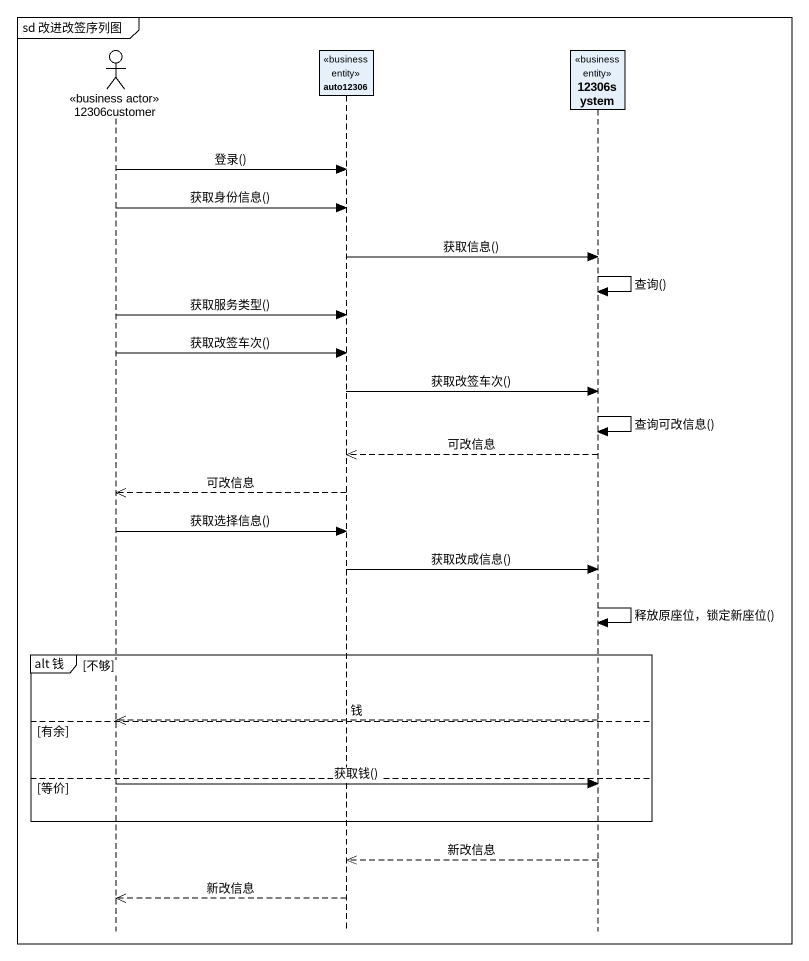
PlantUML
@startuml
mainframe sd 改进改签序列图
hide footbox
actor "12306customer" as a12306customer <<business actor>>
participant auto12306 <<business entity>>
participant "12306system" as c12306system <<business entity>>

a12306customer -> auto12306 : 登录()
a12306customer -> auto12306 : 获取身份信息()
auto12306 -> c12306system : 获取信息()
c12306system -> c12306system : 查询()
a12306customer -> auto12306 : 获取服务类型()
a12306customer -> auto12306 : 获取改签车次()
auto12306 -> c12306system : 获取改签车次()
c12306system -> c12306system : 查询可改信息()
c12306system -->> auto12306 : 可改信息
auto12306 -->> a12306customer : 可改信息
a12306customer -> auto12306 : 获取选择信息()
auto12306 -> c12306system : 获取改成信息()
c12306system -> c12306system : 释放原座位，锁定新座位()
group alt 钱 [不够]
  c12306system -->> a12306customer : 钱
else 有余
else 等价
  a12306customer -> c12306system : 获取钱()
end
c12306system -->> auto12306 : 新改信息
auto12306 -->> a12306customer : 新改信息
@enduml
